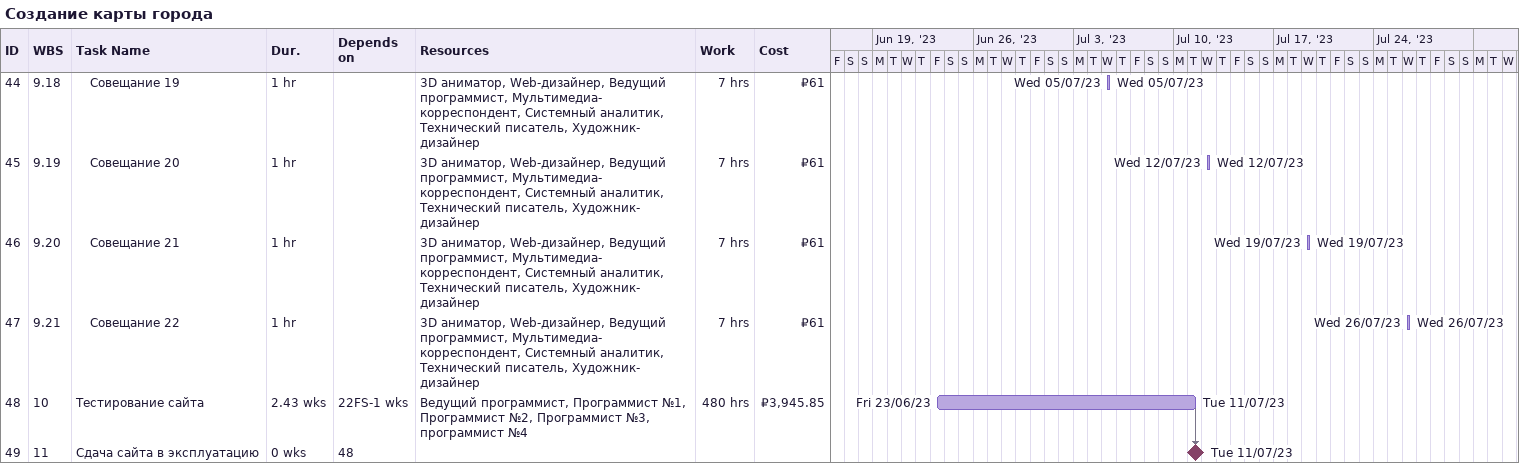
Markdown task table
Создание карты города

| ID | WBS | Task | Duration | Start | Finish | Predecessors | Resources | Work (h) | Cost (₽) |
|---|---|---|---|---|---|---|---|---|---|
| 44 | 9.18 | Совещание 19 | 1h | 2023-07-05 | 2023-07-05 |  | 3D аниматор, Web-дизайнер, Ведущий программист, Мультимедиа- корреспондент, Системный аналитик, Технический писатель, Художник- дизайнер | 7 | 61 |
| 45 | 9.19 | Совещание 20 | 1h | 2023-07-12 | 2023-07-12 |  | 3D аниматор, Web-дизайнер, Ведущий программист, Мультимедиа- корреспондент, Системный аналитик, Технический писатель, Художник- дизайнер | 7 | 61 |
| 46 | 9.20 | Совещание 21 | 1h | 2023-07-19 | 2023-07-19 |  | 3D аниматор, Web-дизайнер, Ведущий программист, Мультимедиа- корреспондент, Системный аналитик, Технический писатель, Художник- дизайнер | 7 | 61 |
| 47 | 9.21 | Совещание 22 | 1h | 2023-07-26 | 2023-07-26 |  | 3D аниматор, Web-дизайнер, Ведущий программист, Мультимедиа- корреспондент, Системный аналитик, Технический писатель, Художник- дизайнер | 7 | 61 |
| 48 | 10 | Тестирование сайта | 2.43w | 2023-06-23 | 2023-07-11 | 22FS-1w | Ведущий программист, Программист №1, Программист №2, Программист №3, программист №4 | 480 | 3945.85 |
| 49 | 11 | Сдача сайта в эксплуатацию | 0w | 2023-07-11 | 2023-07-11 | 48 |  |  |  |
